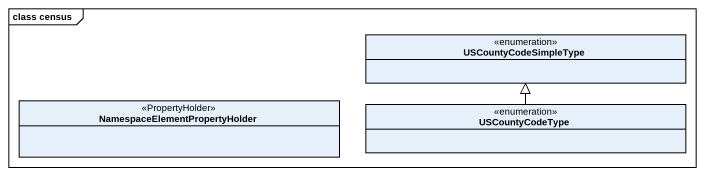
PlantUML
@startuml
mainframe class census
hide circle
hide empty members
enum USCountyCodeSimpleType
class "NamespaceElementPropertyHolder" as NamespaceElementPropertyHold <<PropertyHolder>>
enum USCountyCodeType
USCountyCodeType -up-|> USCountyCodeSimpleType
@enduml
